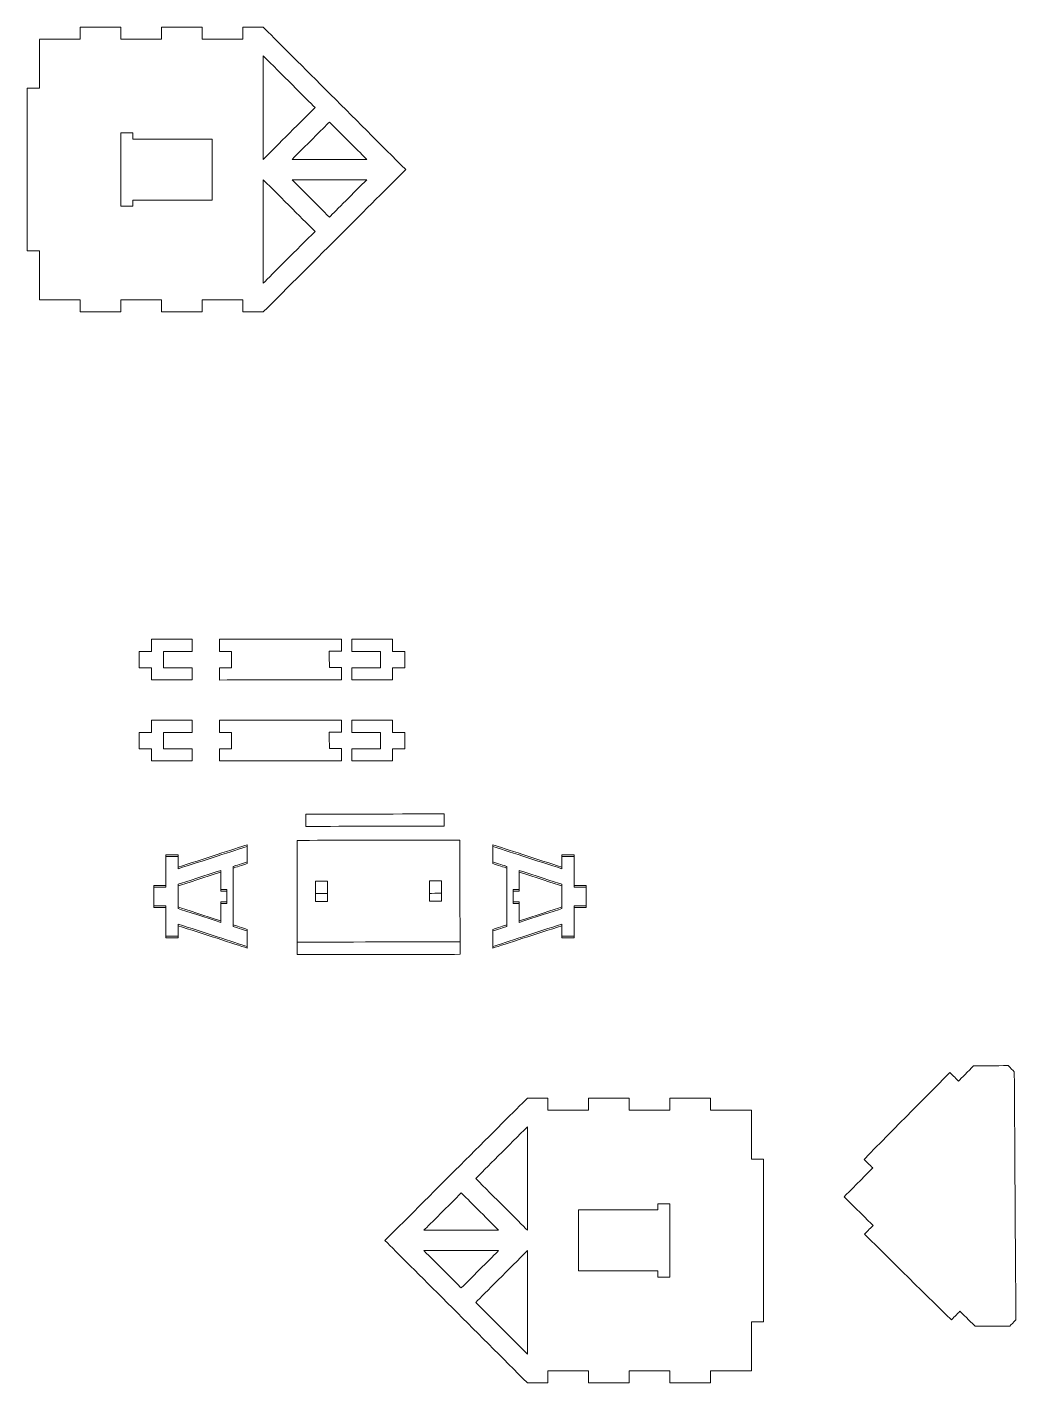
# Model space of a CAD drawing. Header units: millimetres. Extents: x -5059 to 5976, y -2595 to 3315.
# Drawn here: x 3562 to 4048, y 1841 to 2507 of the extents above; entities that cross this region are included whole.
import ezdxf

# ---------------------------------------------------------------- set-up
doc = ezdxf.new("R2010")
doc.units = ezdxf.units.MM
doc.header["$MEASUREMENT"] = 0
doc.layers.add('Make2D$visible$lines', color=7, linetype='Continuous')

msp = doc.modelspace()

# ---------------------------------------------------------------- linework, layer by layer
at = {"layer": 'Make2D$visible$lines', "color": 18, "lineweight": 9}
for points in [[(3608.0918, 2506.9122), (3601.4252, 2506.9122), (3591.4252, 2506.9122), (3588.0918, 2506.9122)], [(3588.0918, 2506.9004), (3588.0918, 2504.9044), (3588.0918, 2501.9103), (3588.0918, 2500.9122)], [(3608.0918, 2500.9122), (3608.0918, 2502.9083), (3608.0918, 2505.9024), (3608.0918, 2506.9004)], [(3648.0918, 2506.9122), (3641.4252, 2506.9122), (3631.4252, 2506.9122), (3628.0918, 2506.9122)], [(3628.0918, 2506.9004), (3628.0918, 2504.9044), (3628.0918, 2501.9103), (3628.0918, 2500.9122)], [(3648.0918, 2500.9122), (3648.0918, 2502.9083), (3648.0918, 2505.9024), (3648.0918, 2506.9004)], [(3678.0918, 2506.9122), (3674.7585, 2506.9122), (3669.7585, 2506.9122), (3668.0918, 2506.9122)], [(3668.0918, 2506.9004), (3668.0918, 2504.9044), (3668.0918, 2501.9103), (3668.0918, 2500.9122)], [(3748.0918, 2436.9123), (3724.7585, 2460.2456), (3689.7585, 2495.2456), (3678.0918, 2506.9122)], [(3588.0918, 2500.9122), (3581.4252, 2500.9122), (3571.4252, 2500.9122), (3568.0918, 2500.9122)], [(3568.0918, 2500.9005), (3568.0918, 2492.9044), (3568.0918, 2480.9103), (3568.0918, 2476.9123)], [(3628.0918, 2500.9122), (3621.4252, 2500.9122), (3611.4252, 2500.9122), (3608.0918, 2500.9122)], [(3668.0918, 2500.9122), (3661.4252, 2500.9122), (3651.4252, 2500.9122), (3648.0918, 2500.9122)], [(3678.0918, 2441.9123), (3678.0918, 2458.8649), (3678.0918, 2484.2938), (3678.0918, 2492.7701)], [(3678.0918, 2492.7701), (3686.5681, 2484.2938), (3699.2826, 2471.5794), (3703.5208, 2467.3412)], [(3568.0918, 2476.9123), (3566.0918, 2476.9123), (3563.0918, 2476.9123), (3562.0918, 2476.9123)], [(3562.0918, 2476.9005), (3562.0918, 2450.2378), (3562.0918, 2410.2438), (3562.0918, 2396.9124)], [(3703.5208, 2467.3412), (3695.0445, 2458.8649), (3682.33, 2446.1505), (3678.0918, 2441.9123)], [(3692.234, 2441.9123), (3698.3533, 2448.0316), (3707.5322, 2457.2105), (3710.5918, 2460.2702)], [(3710.5918, 2460.2702), (3716.7111, 2454.1509), (3725.89, 2444.972), (3728.9497, 2441.9123)], [(3608.0918, 2418.9124), (3608.0918, 2430.9124), (3608.0918, 2448.9123), (3608.0918, 2454.9123)], [(3608.0918, 2454.9123), (3610.0918, 2454.9123), (3613.0918, 2454.9123), (3614.0918, 2454.9123)], [(3614.0918, 2454.9123), (3614.0918, 2453.9123), (3614.0918, 2452.4123), (3614.0918, 2451.9123)], [(3614.0918, 2451.9123), (3627.0585, 2451.9123), (3646.5084, 2451.9123), (3652.9917, 2451.9123)], [(3652.9917, 2451.9123), (3652.9917, 2441.9123), (3652.9917, 2426.9124), (3652.9917, 2421.9124)], [(3728.9497, 2441.9123), (3716.7111, 2441.9123), (3698.3533, 2441.9123), (3692.234, 2441.9123)], [(3678.0918, 2366.9125), (3701.4232, 2390.2438), (3736.4203, 2425.2408), (3748.0859, 2436.9065)], [(3678.0918, 2381.0546), (3678.0918, 2398.0072), (3678.0918, 2423.4361), (3678.0918, 2431.9124)], [(3678.0918, 2431.9124), (3686.5681, 2423.4361), (3699.2826, 2410.7216), (3703.5208, 2406.4835)], [(3710.5918, 2413.5545), (3704.4725, 2419.6738), (3695.2936, 2428.8527), (3692.234, 2431.9124)], [(3692.234, 2431.9124), (3704.4725, 2431.9124), (3722.8304, 2431.9124), (3728.9497, 2431.9124)], [(3728.9497, 2431.9124), (3722.8304, 2425.7931), (3713.6515, 2416.6142), (3710.5918, 2413.5545)], [(3614.0918, 2418.9124), (3612.0918, 2418.9124), (3609.0918, 2418.9124), (3608.0918, 2418.9124)], [(3652.9917, 2421.9124), (3640.0251, 2421.9124), (3620.5751, 2421.9124), (3614.0918, 2421.9124)], [(3614.0918, 2421.9124), (3614.0918, 2420.9124), (3614.0918, 2419.4124), (3614.0918, 2418.9124)], [(3703.5208, 2406.4835), (3695.0445, 2398.0072), (3682.33, 2385.2927), (3678.0918, 2381.0546)], [(3562.0918, 2396.9124), (3564.0918, 2396.9124), (3567.0918, 2396.9124), (3568.0918, 2396.9124)], [(3568.0918, 2396.9007), (3568.0918, 2388.9046), (3568.0918, 2376.9105), (3568.0918, 2372.9125)], [(3568.0918, 2372.9125), (3574.7585, 2372.9125), (3584.7585, 2372.9125), (3588.0918, 2372.9125)], [(3588.0918, 2372.9007), (3588.0918, 2370.9046), (3588.0918, 2367.9105), (3588.0918, 2366.9125)], [(3608.0918, 2372.9125), (3614.7585, 2372.9125), (3624.7585, 2372.9125), (3628.0918, 2372.9125)], [(3608.0918, 2366.9125), (3608.0918, 2368.9086), (3608.0918, 2371.9027), (3608.0918, 2372.9007)], [(3628.0918, 2372.9007), (3628.0918, 2370.9046), (3628.0918, 2367.9105), (3628.0918, 2366.9125)], [(3648.0918, 2372.9125), (3654.7585, 2372.9125), (3664.7585, 2372.9125), (3668.0918, 2372.9125)], [(3648.0918, 2366.9125), (3648.0918, 2368.9086), (3648.0918, 2371.9027), (3648.0918, 2372.9007)], [(3668.0918, 2372.9007), (3668.0918, 2370.9046), (3668.0918, 2367.9105), (3668.0918, 2366.9125)], [(3588.0918, 2366.9125), (3594.7585, 2366.9125), (3604.7585, 2366.9125), (3608.0918, 2366.9125)], [(3628.0918, 2366.9125), (3634.7585, 2366.9125), (3644.7585, 2366.9125), (3648.0918, 2366.9125)], [(3668.0918, 2366.9125), (3671.4252, 2366.9125), (3676.4252, 2366.9125), (3678.0918, 2366.9125)], [(3643.1193, 2206.0585), (3636.4526, 2206.0585), (3626.4526, 2206.0585), (3623.1193, 2206.0585)], [(3623.1193, 2206.0585), (3623.1193, 2204.0586), (3623.1193, 2201.0586), (3623.1193, 2200.0586)], [(3643.1193, 2200.0586), (3643.1193, 2202.0586), (3643.1193, 2205.0586), (3643.1193, 2206.0585)], [(3716.5413, 2206.1645), (3696.5413, 2206.1252), (3666.5414, 2206.0664), (3656.5414, 2206.0468)], [(3656.5414, 2206.0468), (3656.5453, 2204.0468), (3656.5512, 2201.0468), (3656.5532, 2200.0468)], [(3716.553, 2200.1645), (3716.5491, 2202.1645), (3716.5432, 2205.1645), (3716.5413, 2206.1645)], [(3721.6679, 2200.0586), (3721.6679, 2202.0586), (3721.6679, 2205.0586), (3721.6679, 2206.0585)], [(3721.6679, 2206.0585), (3728.3346, 2206.0585), (3738.3346, 2206.0585), (3741.6679, 2206.0585)], [(3741.6679, 2206.0585), (3741.6679, 2204.0586), (3741.6679, 2201.0586), (3741.6679, 2200.0586)], [(3623.1193, 2200.0586), (3621.1193, 2200.0586), (3618.1193, 2200.0586), (3617.1193, 2200.0586)], [(3617.1193, 2200.0586), (3617.1193, 2197.3919), (3617.1193, 2193.3919), (3617.1193, 2192.0586)], [(3629.1193, 2192.0586), (3629.1193, 2194.7252), (3629.1193, 2198.7252), (3629.1193, 2200.0586)], [(3629.1193, 2200.0586), (3633.786, 2200.0586), (3640.786, 2200.0586), (3643.1193, 2200.0586)], [(3662.5531, 2200.0586), (3660.5531, 2200.0546), (3657.5532, 2200.0488), (3656.5532, 2200.0468)], [(3662.5688, 2192.0586), (3662.5636, 2194.7252), (3662.5558, 2198.7252), (3662.5531, 2200.0586)], [(3716.553, 2200.1645), (3714.553, 2200.1606), (3711.553, 2200.1547), (3710.5531, 2200.1527)], [(3710.5531, 2200.1527), (3710.5583, 2197.486), (3710.5661, 2193.4861), (3710.5687, 2192.1527)], [(3735.6679, 2200.0586), (3731.0013, 2200.0586), (3724.0013, 2200.0586), (3721.6679, 2200.0586)], [(3735.6679, 2192.0586), (3735.6679, 2194.7252), (3735.6679, 2198.7252), (3735.6679, 2200.0586)], [(3741.6679, 2200.0586), (3743.6679, 2200.0586), (3746.6679, 2200.0586), (3747.6679, 2200.0586)], [(3747.6679, 2200.0586), (3747.6679, 2197.3919), (3747.6679, 2193.3919), (3747.6679, 2192.0586)], [(3710.5687, 2192.1527), (3712.5687, 2192.1566), (3715.5687, 2192.1625), (3716.5687, 2192.1645)], [(3716.5805, 2186.1645), (3716.5766, 2188.1645), (3716.5707, 2191.1645), (3716.5687, 2192.1645)], [(3617.1193, 2192.0586), (3619.1193, 2192.0586), (3622.1193, 2192.0586), (3623.1193, 2192.0586)], [(3623.1193, 2192.0586), (3623.1193, 2190.0586), (3623.1193, 2187.0586), (3623.1193, 2186.0586)], [(3623.1193, 2186.0586), (3629.786, 2186.0586), (3639.786, 2186.0586), (3643.1193, 2186.0586)], [(3643.1193, 2192.0586), (3638.4526, 2192.0586), (3631.4526, 2192.0586), (3629.1193, 2192.0586)], [(3643.1193, 2186.0586), (3643.1193, 2188.0586), (3643.1193, 2191.0586), (3643.1193, 2192.0586)], [(3656.5688, 2192.0468), (3658.5688, 2192.0507), (3661.5688, 2192.0566), (3662.5688, 2192.0586)], [(3656.5688, 2192.0468), (3656.5728, 2190.0468), (3656.5787, 2187.0468), (3656.5806, 2186.0468)], [(3656.5806, 2186.0468), (3676.5806, 2186.086), (3706.5805, 2186.1449), (3716.5805, 2186.1645)], [(3721.6679, 2186.0586), (3721.6679, 2188.0586), (3721.6679, 2191.0586), (3721.6679, 2192.0586)], [(3721.6679, 2192.0586), (3726.3346, 2192.0586), (3733.3346, 2192.0586), (3735.6679, 2192.0586)], [(3741.6679, 2186.0586), (3735.0013, 2186.0586), (3725.0013, 2186.0586), (3721.6679, 2186.0586)], [(3747.6679, 2192.0586), (3745.6679, 2192.0586), (3742.6679, 2192.0586), (3741.6679, 2192.0586)], [(3741.6679, 2192.0586), (3741.6679, 2190.0586), (3741.6679, 2187.0586), (3741.6679, 2186.0586)], [(3643.1193, 2166.2826), (3636.4526, 2166.2826), (3626.4526, 2166.2826), (3623.1193, 2166.2826)], [(3623.1193, 2166.2826), (3623.1193, 2164.2826), (3623.1193, 2161.2826), (3623.1193, 2160.2826)], [(3643.1193, 2160.2826), (3643.1193, 2162.2826), (3643.1193, 2165.2826), (3643.1193, 2166.2826)], [(3716.5413, 2166.3885), (3696.5413, 2166.3493), (3666.5414, 2166.2904), (3656.5414, 2166.2708)], [(3656.5414, 2166.2708), (3656.5453, 2164.2708), (3656.5512, 2161.2708), (3656.5532, 2160.2708)], [(3716.553, 2160.3885), (3716.5491, 2162.3885), (3716.5432, 2165.3885), (3716.5413, 2166.3885)], [(3721.6679, 2160.2826), (3721.6679, 2162.2826), (3721.6679, 2165.2826), (3721.6679, 2166.2826)], [(3721.6679, 2166.2826), (3728.3346, 2166.2826), (3738.3346, 2166.2826), (3741.6679, 2166.2826)], [(3741.6679, 2166.2826), (3741.6679, 2164.2826), (3741.6679, 2161.2826), (3741.6679, 2160.2826)], [(3623.1193, 2160.2826), (3621.1193, 2160.2826), (3618.1193, 2160.2826), (3617.1193, 2160.2826)], [(3617.1193, 2160.2826), (3617.1193, 2157.6159), (3617.1193, 2153.6159), (3617.1193, 2152.2826)], [(3629.1193, 2152.2826), (3629.1193, 2154.9493), (3629.1193, 2158.9493), (3629.1193, 2160.2826)], [(3629.1193, 2160.2826), (3633.786, 2160.2826), (3640.786, 2160.2826), (3643.1193, 2160.2826)], [(3662.5531, 2160.2826), (3660.5531, 2160.2787), (3657.5532, 2160.2728), (3656.5532, 2160.2708)], [(3662.5688, 2152.2826), (3662.5636, 2154.9493), (3662.5558, 2158.9493), (3662.5531, 2160.2826)], [(3716.553, 2160.3885), (3714.553, 2160.3846), (3711.553, 2160.3787), (3710.5531, 2160.3767)], [(3710.5531, 2160.3767), (3710.5583, 2157.7101), (3710.5661, 2153.7101), (3710.5687, 2152.3768)], [(3735.6679, 2160.2826), (3731.0013, 2160.2826), (3724.0013, 2160.2826), (3721.6679, 2160.2826)], [(3735.6679, 2152.2826), (3735.6679, 2154.9493), (3735.6679, 2158.9493), (3735.6679, 2160.2826)], [(3741.6679, 2160.2826), (3743.6679, 2160.2826), (3746.6679, 2160.2826), (3747.6679, 2160.2826)], [(3747.6679, 2160.2826), (3747.6679, 2157.6159), (3747.6679, 2153.6159), (3747.6679, 2152.2826)], [(3617.1193, 2152.2826), (3619.1193, 2152.2826), (3622.1193, 2152.2826), (3623.1193, 2152.2826)], [(3623.1193, 2152.2826), (3623.1193, 2150.2826), (3623.1193, 2147.2826), (3623.1193, 2146.2826)], [(3643.1193, 2152.2826), (3638.4526, 2152.2826), (3631.4526, 2152.2826), (3629.1193, 2152.2826)], [(3643.1193, 2146.2826), (3643.1193, 2148.2826), (3643.1193, 2151.2826), (3643.1193, 2152.2826)], [(3656.5688, 2152.2708), (3658.5688, 2152.2748), (3661.5688, 2152.2806), (3662.5688, 2152.2826)], [(3656.5688, 2152.2708), (3656.5728, 2150.2708), (3656.5787, 2147.2708), (3656.5806, 2146.2708)], [(3710.5687, 2152.3768), (3712.5687, 2152.3807), (3715.5687, 2152.3866), (3716.5687, 2152.3885)], [(3716.5805, 2146.3885), (3716.5766, 2148.3885), (3716.5707, 2151.3885), (3716.5687, 2152.3885)], [(3721.6679, 2146.2826), (3721.6679, 2148.2826), (3721.6679, 2151.2826), (3721.6679, 2152.2826)], [(3721.6679, 2152.2826), (3726.3346, 2152.2826), (3733.3346, 2152.2826), (3735.6679, 2152.2826)], [(3747.6679, 2152.2826), (3745.6679, 2152.2826), (3742.6679, 2152.2826), (3741.6679, 2152.2826)], [(3741.6679, 2152.2826), (3741.6679, 2150.2826), (3741.6679, 2147.2826), (3741.6679, 2146.2826)], [(3623.1193, 2146.2826), (3629.786, 2146.2826), (3639.786, 2146.2826), (3643.1193, 2146.2826)], [(3656.5806, 2146.2708), (3676.5806, 2146.3101), (3706.5805, 2146.3689), (3716.5805, 2146.3885)], [(3741.6679, 2146.2826), (3735.0013, 2146.2826), (3725.0013, 2146.2826), (3721.6679, 2146.2826)], [(3698.9599, 2120.1116), (3721.6265, 2120.1561), (3755.6264, 2120.2228), (3766.9598, 2120.245)], [(3698.9717, 2114.1116), (3698.9677, 2116.1116), (3698.9618, 2119.1116), (3698.9599, 2120.1116)], [(3766.9715, 2114.245), (3766.9676, 2116.245), (3766.9617, 2119.245), (3766.9598, 2120.245)], [(3766.9715, 2114.245), (3744.3049, 2114.2006), (3710.305, 2114.1339), (3698.9717, 2114.1116)], [(3774.681, 2107.3943), (3748.0144, 2107.342), (3708.0145, 2107.2636), (3694.6812, 2107.2374)], [(3694.6812, 2107.2374), (3694.7139, 2090.5708), (3694.7629, 2065.5709), (3694.7792, 2057.2375)], [(3774.7791, 2057.3944), (3774.7464, 2074.0611), (3774.6974, 2099.061), (3774.681, 2107.3943)], [(3630.2672, 2100.0863), (3632.2672, 2100.0863), (3635.2672, 2100.0863), (3636.2672, 2100.0863)], [(3630.2672, 2085.0845), (3630.2672, 2090.0845), (3630.2672, 2097.5845), (3630.2672, 2100.0845)], [(3630.2672, 2099.2904), (3632.2672, 2099.2904), (3635.2672, 2099.2904), (3636.2672, 2099.2904)], [(3636.2672, 2094.0845), (3647.6005, 2097.7512), (3664.6005, 2103.2512), (3670.2672, 2105.0845)], [(3636.2672, 2093.2904), (3647.6005, 2096.9571), (3664.6005, 2102.4571), (3670.2672, 2104.2904)], [(3636.2672, 2100.0845), (3636.2672, 2098.0845), (3636.2672, 2095.0845), (3636.2672, 2094.0845)], [(3670.2672, 2105.0845), (3670.2672, 2102.2818), (3670.2672, 2098.0776), (3670.2672, 2096.6763)], [(3824.8116, 2094.0845), (3813.4782, 2097.7512), (3796.4782, 2103.2512), (3790.8116, 2105.0845)], [(3790.8116, 2105.0845), (3790.8116, 2102.2818), (3790.8116, 2098.0776), (3790.8116, 2096.6763)], [(3824.8116, 2093.2904), (3813.4782, 2096.9571), (3796.4782, 2102.4571), (3790.8116, 2104.2904)], [(3830.8116, 2100.0863), (3828.8116, 2100.0863), (3825.8116, 2100.0863), (3824.8116, 2100.0863)], [(3824.8116, 2100.0845), (3824.8116, 2098.0845), (3824.8116, 2095.0845), (3824.8116, 2094.0845)], [(3830.8116, 2099.2904), (3828.8116, 2099.2904), (3825.8116, 2099.2904), (3824.8116, 2099.2904)], [(3830.8116, 2085.0845), (3830.8116, 2090.0845), (3830.8116, 2097.5845), (3830.8116, 2100.0845)], [(3636.2672, 2094.0845), (3636.2672, 2093.8198), (3636.2672, 2093.4228), (3636.2672, 2093.2904)], [(3657.2672, 2092.4704), (3650.2672, 2090.2057), (3639.7672, 2086.8086), (3636.2672, 2085.6763)], [(3657.2672, 2083.0845), (3657.2672, 2086.2132), (3657.2672, 2090.9061), (3657.2672, 2092.4704)], [(3670.2672, 2096.6763), (3667.9338, 2095.9214), (3664.4338, 2094.789), (3663.2672, 2094.4116)], [(3670.2672, 2095.8821), (3667.9338, 2095.1272), (3664.4338, 2093.9949), (3663.2672, 2093.6174)], [(3663.2672, 2094.4116), (3663.2672, 2084.8602), (3663.2672, 2070.5332), (3663.2672, 2065.7576)], [(3670.2672, 2096.6763), (3670.2672, 2096.4116), (3670.2672, 2096.0145), (3670.2672, 2095.8821)], [(3790.8116, 2096.6763), (3793.1449, 2095.9214), (3796.6449, 2094.789), (3797.8116, 2094.4116)], [(3790.8116, 2096.6763), (3790.8116, 2096.4116), (3790.8116, 2096.0145), (3790.8116, 2095.8821)], [(3790.8116, 2095.8821), (3793.1449, 2095.1272), (3796.6449, 2093.9949), (3797.8116, 2093.6174)], [(3797.8116, 2094.4116), (3797.8116, 2084.8602), (3797.8116, 2070.5332), (3797.8116, 2065.7576)], [(3803.8116, 2083.0845), (3803.8116, 2086.2132), (3803.8116, 2090.9061), (3803.8116, 2092.4704)], [(3803.8116, 2092.4704), (3810.8116, 2090.2057), (3821.3116, 2086.8086), (3824.8116, 2085.6763)], [(3824.8116, 2094.0845), (3824.8116, 2093.8198), (3824.8116, 2093.4228), (3824.8116, 2093.2904)], [(3657.2672, 2091.6763), (3650.2672, 2089.4116), (3639.7672, 2086.0145), (3636.2672, 2084.8822)], [(3636.2672, 2085.6763), (3636.2672, 2081.9485), (3636.2672, 2076.3567), (3636.2672, 2074.4928)], [(3709.7204, 2087.2669), (3707.7204, 2087.263), (3704.7204, 2087.2571), (3703.7204, 2087.2551)], [(3703.7204, 2087.2551), (3703.7269, 2083.9218), (3703.7367, 2078.9218), (3703.74, 2077.2551)], [(3709.74, 2077.2669), (3709.7334, 2080.6002), (3709.7236, 2085.6002), (3709.7204, 2087.2669)], [(3765.7203, 2087.3767), (3763.7203, 2087.3728), (3760.7203, 2087.3669), (3759.7203, 2087.365)], [(3759.7203, 2087.365), (3759.7268, 2084.0316), (3759.7366, 2079.0316), (3759.7399, 2077.365)], [(3765.7399, 2077.3768), (3765.7333, 2080.7101), (3765.7235, 2085.7101), (3765.7203, 2087.3767)], [(3803.8116, 2091.6763), (3810.8116, 2089.4116), (3821.3116, 2086.0145), (3824.8116, 2084.8822)], [(3824.8116, 2085.6763), (3824.8116, 2081.9485), (3824.8116, 2076.3567), (3824.8116, 2074.4928)], [(3624.2672, 2085.0863), (3626.2672, 2085.0863), (3629.2672, 2085.0863), (3630.2672, 2085.0863)], [(3624.2672, 2075.0846), (3624.2672, 2078.4179), (3624.2672, 2083.4179), (3624.2672, 2085.0845)], [(3624.2672, 2084.2904), (3626.2672, 2084.2904), (3629.2672, 2084.2904), (3630.2672, 2084.2904)], [(3630.2672, 2084.2904), (3630.2672, 2084.5551), (3630.2672, 2084.9522), (3630.2672, 2085.0845)], [(3660.2672, 2083.0863), (3659.2672, 2083.0863), (3657.7672, 2083.0863), (3657.2672, 2083.0863)], [(3657.2672, 2082.2904), (3657.2672, 2082.5551), (3657.2672, 2082.9522), (3657.2672, 2083.0845)], [(3660.2672, 2082.2904), (3659.2672, 2082.2904), (3657.7672, 2082.2904), (3657.2672, 2082.2904)], [(3660.2672, 2077.0846), (3660.2672, 2079.0846), (3660.2672, 2082.0845), (3660.2672, 2083.0845)], [(3709.7204, 2081.1075), (3707.7204, 2081.1036), (3704.7204, 2081.0977), (3703.7204, 2081.0958)], [(3765.7203, 2081.2174), (3763.7203, 2081.2134), (3760.7203, 2081.2076), (3759.7203, 2081.2056)], [(3800.8116, 2083.0863), (3801.8116, 2083.0863), (3803.3116, 2083.0863), (3803.8116, 2083.0863)], [(3800.8116, 2077.0846), (3800.8116, 2079.0846), (3800.8116, 2082.0845), (3800.8116, 2083.0845)], [(3800.8116, 2082.2904), (3801.8116, 2082.2904), (3803.3116, 2082.2904), (3803.8116, 2082.2904)], [(3803.8116, 2082.2904), (3803.8116, 2082.5551), (3803.8116, 2082.9522), (3803.8116, 2083.0845)], [(3836.8116, 2085.0863), (3834.8116, 2085.0863), (3831.8116, 2085.0863), (3830.8116, 2085.0863)], [(3830.8116, 2084.2904), (3830.8116, 2084.5551), (3830.8116, 2084.9522), (3830.8116, 2085.0845)], [(3836.8116, 2084.2904), (3834.8116, 2084.2904), (3831.8116, 2084.2904), (3830.8116, 2084.2904)], [(3836.8116, 2075.0846), (3836.8116, 2078.4179), (3836.8116, 2083.4179), (3836.8116, 2085.0845)], [(3624.2672, 2075.0863), (3626.2672, 2075.0863), (3629.2672, 2075.0863), (3630.2672, 2075.0863)], [(3624.2672, 2074.2905), (3624.2672, 2074.5552), (3624.2672, 2074.9522), (3624.2672, 2075.0846)], [(3624.2672, 2074.2905), (3626.2672, 2074.2905), (3629.2672, 2074.2905), (3630.2672, 2074.2905)], [(3630.2672, 2075.0846), (3630.2672, 2070.0846), (3630.2672, 2062.5846), (3630.2672, 2060.0846)], [(3657.2672, 2067.6987), (3650.2672, 2069.9634), (3639.7672, 2073.3605), (3636.2672, 2074.4928)], [(3636.2672, 2074.4928), (3636.2672, 2074.2281), (3636.2672, 2073.8311), (3636.2672, 2073.6987)], [(3657.2672, 2066.9046), (3650.2672, 2069.1693), (3639.7672, 2072.5664), (3636.2672, 2073.6987)], [(3660.2672, 2077.0863), (3659.2672, 2077.0863), (3657.7672, 2077.0863), (3657.2672, 2077.0863)], [(3657.2672, 2077.0846), (3657.2672, 2073.9559), (3657.2672, 2069.263), (3657.2672, 2067.6987)], [(3660.2672, 2076.2905), (3659.2672, 2076.2905), (3657.7672, 2076.2905), (3657.2672, 2076.2905)], [(3660.2672, 2076.2905), (3660.2672, 2076.5552), (3660.2672, 2076.9522), (3660.2672, 2077.0846)], [(3703.74, 2077.2551), (3705.738, 2077.2591), (3708.735, 2077.2649), (3709.7339, 2077.2669)], [(3759.7399, 2077.365), (3761.7379, 2077.3689), (3764.7348, 2077.3748), (3765.7338, 2077.3767)], [(3800.8116, 2077.0863), (3801.8116, 2077.0863), (3803.3116, 2077.0863), (3803.8116, 2077.0863)], [(3800.8116, 2076.2905), (3800.8116, 2076.5552), (3800.8116, 2076.9522), (3800.8116, 2077.0846)], [(3800.8116, 2076.2905), (3801.8116, 2076.2905), (3803.3116, 2076.2905), (3803.8116, 2076.2905)], [(3803.8116, 2077.0846), (3803.8116, 2073.9559), (3803.8116, 2069.263), (3803.8116, 2067.6987)], [(3803.8116, 2067.6987), (3810.8116, 2069.9634), (3821.3116, 2073.3605), (3824.8116, 2074.4928)], [(3803.8116, 2066.9046), (3810.8116, 2069.1693), (3821.3116, 2072.5664), (3824.8116, 2073.6987)], [(3824.8116, 2074.4928), (3824.8116, 2074.2281), (3824.8116, 2073.8311), (3824.8116, 2073.6987)], [(3836.8116, 2075.0863), (3834.8116, 2075.0863), (3831.8116, 2075.0863), (3830.8116, 2075.0863)], [(3830.8116, 2075.0846), (3830.8116, 2070.0846), (3830.8116, 2062.5846), (3830.8116, 2060.0846)], [(3836.8116, 2074.2905), (3834.8116, 2074.2905), (3831.8116, 2074.2905), (3830.8116, 2074.2905)], [(3836.8116, 2074.2905), (3836.8116, 2074.5552), (3836.8116, 2074.9522), (3836.8116, 2075.0846)], [(3636.2672, 2066.0846), (3647.6005, 2062.4179), (3664.6005, 2056.9179), (3670.2672, 2055.0846)], [(3636.2672, 2060.0846), (3636.2672, 2062.0846), (3636.2672, 2065.0846), (3636.2672, 2066.0846)], [(3657.2672, 2067.6987), (3657.2672, 2067.434), (3657.2672, 2067.037), (3657.2672, 2066.9046)], [(3670.2672, 2063.4929), (3667.9338, 2064.2478), (3664.4338, 2065.3801), (3663.2672, 2065.7576)], [(3663.2672, 2065.7576), (3663.2672, 2065.4929), (3663.2672, 2065.0958), (3663.2672, 2064.9634)], [(3824.8116, 2066.0846), (3813.4782, 2062.4179), (3796.4782, 2056.9179), (3790.8116, 2055.0846)], [(3790.8116, 2063.4929), (3793.1449, 2064.2478), (3796.6449, 2065.3801), (3797.8116, 2065.7576)], [(3797.8116, 2065.7576), (3797.8116, 2065.4929), (3797.8116, 2065.0958), (3797.8116, 2064.9634)], [(3803.8116, 2067.6987), (3803.8116, 2067.434), (3803.8116, 2067.037), (3803.8116, 2066.9046)], [(3824.8116, 2060.0846), (3824.8116, 2062.0846), (3824.8116, 2065.0846), (3824.8116, 2066.0846)], [(3630.2672, 2060.0863), (3632.2672, 2060.0863), (3635.2672, 2060.0863), (3636.2672, 2060.0863)], [(3630.2672, 2060.0846), (3630.2672, 2059.8199), (3630.2672, 2059.4228), (3630.2672, 2059.2905)], [(3630.2672, 2059.2905), (3632.2672, 2059.2905), (3635.2672, 2059.2905), (3636.2672, 2059.2905)], [(3636.2672, 2065.2905), (3647.6005, 2061.6238), (3664.6005, 2056.1238), (3670.2672, 2054.2905)], [(3636.2672, 2059.2905), (3636.2672, 2059.5552), (3636.2672, 2059.9522), (3636.2672, 2060.0846)], [(3670.2672, 2062.6987), (3667.9338, 2063.4536), (3664.4338, 2064.586), (3663.2672, 2064.9634)], [(3670.2672, 2055.0846), (3670.2672, 2057.8874), (3670.2672, 2062.0915), (3670.2672, 2063.4929)], [(3824.8116, 2065.2905), (3813.4782, 2061.6238), (3796.4782, 2056.1238), (3790.8116, 2054.2905)], [(3790.8116, 2062.6987), (3793.1449, 2063.4536), (3796.6449, 2064.586), (3797.8116, 2064.9634)], [(3790.8116, 2055.0846), (3790.8116, 2057.8874), (3790.8116, 2062.0915), (3790.8116, 2063.4929)], [(3830.8116, 2060.0863), (3828.8116, 2060.0863), (3825.8116, 2060.0863), (3824.8116, 2060.0863)], [(3824.8116, 2059.2905), (3824.8116, 2059.5552), (3824.8116, 2059.9522), (3824.8116, 2060.0846)], [(3830.8116, 2059.2905), (3828.8116, 2059.2905), (3825.8116, 2059.2905), (3824.8116, 2059.2905)], [(3830.8116, 2060.0846), (3830.8116, 2059.8199), (3830.8116, 2059.4228), (3830.8116, 2059.2905)], [(3670.2672, 2054.2905), (3670.2672, 2054.5552), (3670.2672, 2054.9523), (3670.2672, 2055.0846)], [(3694.7672, 2057.2375), (3694.7712, 2055.1844), (3694.7772, 2052.1047), (3694.7792, 2051.0782)], [(3694.7792, 2057.2375), (3721.4438, 2057.2898), (3761.4407, 2057.3683), (3774.773, 2057.3944)], [(3774.7791, 2051.2351), (3774.7751, 2053.2882), (3774.769, 2056.3679), (3774.767, 2057.3944)], [(3790.8116, 2054.2905), (3790.8116, 2054.5552), (3790.8116, 2054.9523), (3790.8116, 2055.0846)], [(3694.7792, 2051.0782), (3721.4459, 2051.1305), (3761.4458, 2051.2089), (3774.7791, 2051.2351)], [(3973.246, 1950.4717), (3987.2978, 1964.7035), (4008.3756, 1986.0513), (4015.4016, 1993.1672)], [(4015.4016, 1993.1672), (4016.8247, 1991.762), (4018.9595, 1989.6542), (4019.6711, 1988.9516)], [(4027.0551, 1996.4302), (4024.5938, 1993.9373), (4020.9018, 1990.198), (4019.6711, 1988.9516)], [(4044.0548, 1996.5384), (4038.3882, 1996.5023), (4029.8884, 1996.4482), (4027.0551, 1996.4302)], [(4044.0548, 1996.5384), (4045.0611, 1995.5448), (4046.5706, 1994.0543), (4047.0738, 1993.5575)], [(4047.8501, 1871.56), (4047.5913, 1912.2258), (4047.2032, 1973.2246), (4047.0738, 1993.5575)], [(3737.8928, 1910.6189), (3761.2262, 1933.9522), (3796.2262, 1968.9522), (3807.8928, 1980.6188)], [(3807.8928, 1980.6188), (3811.2262, 1980.6188), (3816.2262, 1980.6188), (3817.8928, 1980.6188)], [(3817.8928, 1980.607), (3817.8928, 1978.611), (3817.8928, 1975.6169), (3817.8928, 1974.6188)], [(3837.8928, 1980.6188), (3844.5595, 1980.6188), (3854.5595, 1980.6188), (3857.8928, 1980.6188)], [(3837.8928, 1974.6188), (3837.8928, 1976.6149), (3837.8928, 1979.609), (3837.8928, 1980.607)], [(3857.8928, 1980.607), (3857.8928, 1978.611), (3857.8928, 1975.6169), (3857.8928, 1974.6188)], [(3877.8928, 1980.6188), (3884.5595, 1980.6188), (3894.5595, 1980.6188), (3897.8928, 1980.6188)], [(3877.8928, 1974.6188), (3877.8928, 1976.6149), (3877.8928, 1979.609), (3877.8928, 1980.607)], [(3897.8928, 1980.607), (3897.8928, 1978.611), (3897.8928, 1975.6169), (3897.8928, 1974.6188)], [(3817.8928, 1974.6188), (3824.5595, 1974.6188), (3834.5595, 1974.6188), (3837.8928, 1974.6188)], [(3857.8928, 1974.6188), (3864.5595, 1974.6188), (3874.5595, 1974.6188), (3877.8928, 1974.6188)], [(3897.8928, 1974.6188), (3904.5595, 1974.6188), (3914.5595, 1974.6188), (3917.8928, 1974.6188)], [(3917.8928, 1974.607), (3917.8928, 1966.611), (3917.8928, 1954.6169), (3917.8928, 1950.6189)], [(3807.8928, 1966.4767), (3799.4165, 1958.0004), (3786.7021, 1945.286), (3782.4639, 1941.0478)], [(3807.8928, 1915.6189), (3807.8928, 1932.5715), (3807.8928, 1958.0004), (3807.8928, 1966.4767)], [(3917.8928, 1950.6189), (3919.8928, 1950.6189), (3922.8928, 1950.6189), (3923.8928, 1950.6189)], [(3923.8928, 1950.6071), (3923.8928, 1923.9444), (3923.8928, 1883.9504), (3923.8928, 1870.619)], [(3977.5155, 1946.2561), (3972.8316, 1941.5122), (3965.8056, 1934.3963), (3963.4636, 1932.0243)], [(3977.5155, 1946.2561), (3976.0923, 1947.6613), (3973.9575, 1949.7691), (3973.246, 1950.4717)], [(3782.4639, 1941.0478), (3790.9402, 1932.5715), (3803.6547, 1919.8571), (3807.8928, 1915.6189)], [(3775.3928, 1933.9768), (3769.2736, 1927.8575), (3760.0946, 1918.6786), (3757.035, 1915.6189)], [(3793.7507, 1915.6189), (3787.6314, 1921.7382), (3778.4525, 1930.9171), (3775.3928, 1933.9768)], [(3832.993, 1925.6189), (3832.993, 1915.6189), (3832.993, 1900.619), (3832.993, 1895.619)], [(3871.8928, 1925.6189), (3858.9262, 1925.6189), (3839.4763, 1925.6189), (3832.993, 1925.6189)], [(3877.8928, 1928.6189), (3875.8928, 1928.6189), (3872.8928, 1928.6189), (3871.8928, 1928.6189)], [(3871.8928, 1928.6189), (3871.8928, 1927.6189), (3871.8928, 1926.1189), (3871.8928, 1925.6189)], [(3877.8928, 1892.619), (3877.8928, 1904.619), (3877.8928, 1922.6189), (3877.8928, 1928.6189)], [(3963.4636, 1932.0243), (3968.2076, 1927.3403), (3975.3235, 1920.3144), (3977.6955, 1917.9724)], [(3757.035, 1915.6189), (3769.2736, 1915.6189), (3787.6314, 1915.6189), (3793.7507, 1915.6189)], [(3973.4799, 1913.7029), (3974.8851, 1915.1261), (3976.9929, 1917.2608), (3977.6955, 1917.9724)], [(4016.1754, 1871.5473), (4001.9436, 1885.5991), (3980.5958, 1906.6769), (3973.4799, 1913.7029)], [(3807.8928, 1840.6191), (3784.5615, 1863.9504), (3749.5644, 1898.9474), (3737.8987, 1910.6131)], [(3793.7507, 1905.6189), (3781.5121, 1905.6189), (3763.1543, 1905.6189), (3757.035, 1905.6189)], [(3757.035, 1905.6189), (3763.1543, 1899.4997), (3772.3332, 1890.3208), (3775.3928, 1887.2611)], [(3775.3928, 1887.2611), (3781.5121, 1893.3804), (3790.6911, 1902.5593), (3793.7507, 1905.6189)], [(3807.8928, 1905.6189), (3799.4165, 1897.1427), (3786.7021, 1884.4282), (3782.4639, 1880.1901)], [(3807.8928, 1854.7612), (3807.8928, 1871.7138), (3807.8928, 1897.1427), (3807.8928, 1905.6189)], [(3832.993, 1895.619), (3845.9596, 1895.619), (3865.4095, 1895.619), (3871.8928, 1895.619)], [(3871.8928, 1895.619), (3871.8928, 1894.619), (3871.8928, 1893.119), (3871.8928, 1892.619)], [(3871.8928, 1892.619), (3873.8928, 1892.619), (3876.8928, 1892.619), (3877.8928, 1892.619)], [(3782.4639, 1880.1901), (3790.9402, 1871.7138), (3803.6547, 1858.9993), (3807.8928, 1854.7612)], [(4020.391, 1875.8168), (4018.9858, 1874.3936), (4016.878, 1872.2589), (4016.1754, 1871.5473)], [(4020.391, 1875.8168), (4022.8838, 1873.3555), (4026.6231, 1869.6635), (4027.8696, 1868.4328)], [(3923.8928, 1870.619), (3921.8928, 1870.619), (3918.8928, 1870.619), (3917.8928, 1870.619)], [(3917.8928, 1870.6072), (3917.8928, 1862.6112), (3917.8928, 1850.6171), (3917.8928, 1846.6191)], [(4027.8696, 1868.4328), (4033.5361, 1868.4689), (4042.0359, 1868.5229), (4044.8692, 1868.541)], [(4047.8501, 1871.56), (4046.8565, 1870.5536), (4045.366, 1869.0441), (4044.8692, 1868.541)], [(3837.8928, 1846.6191), (3831.2262, 1846.6191), (3821.2262, 1846.6191), (3817.8928, 1846.6191)], [(3817.8928, 1846.6073), (3817.8928, 1844.6112), (3817.8928, 1841.6171), (3817.8928, 1840.6191)], [(3837.8928, 1840.6191), (3837.8928, 1842.6151), (3837.8928, 1845.6093), (3837.8928, 1846.6073)], [(3877.8928, 1846.6191), (3871.2262, 1846.6191), (3861.2262, 1846.6191), (3857.8928, 1846.6191)], [(3857.8928, 1846.6073), (3857.8928, 1844.6112), (3857.8928, 1841.6171), (3857.8928, 1840.6191)], [(3877.8928, 1840.6191), (3877.8928, 1842.6151), (3877.8928, 1845.6093), (3877.8928, 1846.6073)], [(3917.8928, 1846.6191), (3911.2262, 1846.6191), (3901.2262, 1846.6191), (3897.8928, 1846.6191)], [(3897.8928, 1846.6073), (3897.8928, 1844.6112), (3897.8928, 1841.6171), (3897.8928, 1840.6191)], [(3817.8928, 1840.6191), (3814.5595, 1840.6191), (3809.5595, 1840.6191), (3807.8928, 1840.6191)], [(3857.8928, 1840.6191), (3851.2262, 1840.6191), (3841.2262, 1840.6191), (3837.8928, 1840.6191)], [(3897.8928, 1840.6191), (3891.2262, 1840.6191), (3881.2262, 1840.6191), (3877.8928, 1840.6191)]]:
    msp.add_open_spline(points, degree=3, dxfattribs=at)

doc.saveas('drawing.dxf')
